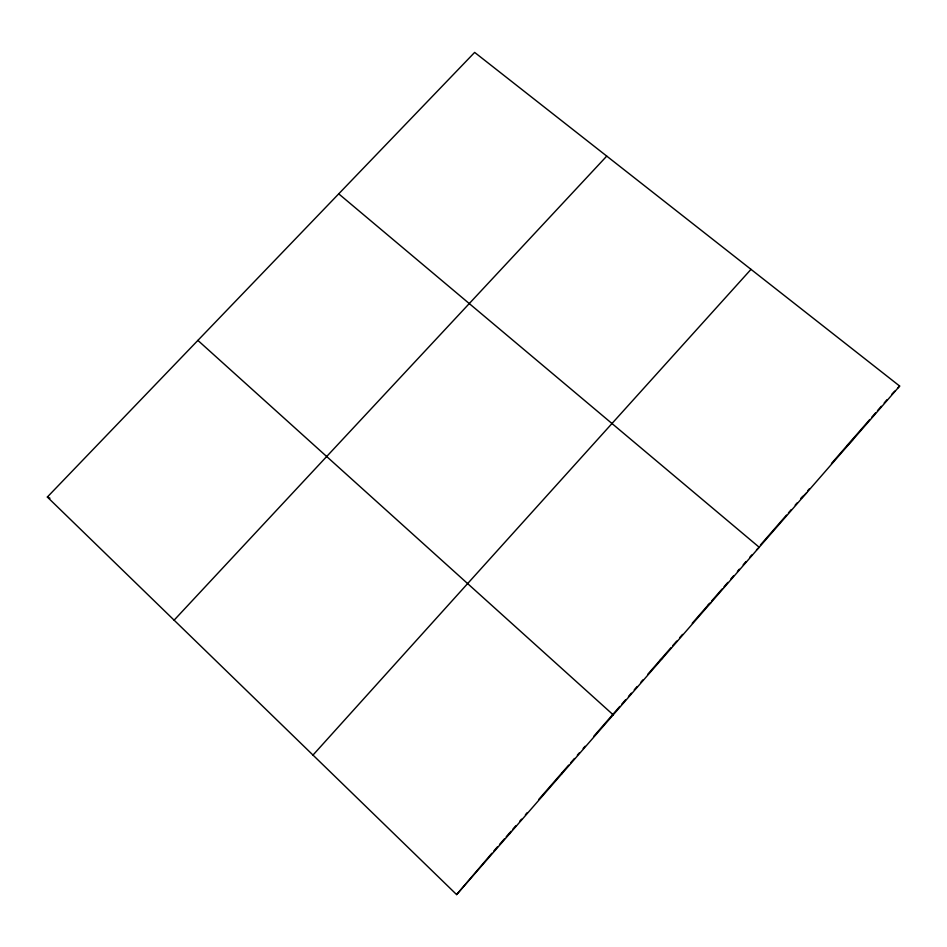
<?xml version="1.0" encoding="UTF-8"?>
<svg xmlns="http://www.w3.org/2000/svg" width="947" height="947" viewBox="0 0 947 947"><rect width="100%" height="100%" fill="white"/><g stroke="black" fill="none" stroke-linecap="round" stroke-linejoin="round"><path stroke-width="1.42" d="M561.725 773.948L561.891 772.882M509.533 833.857L510.989 831.312M456.62 894.595L899.65 386.056L474.648 52.405L47.35 497.033L456.62 894.595L491.884 853.247M493.789 851.045L497.613 846.665M499.519 844.475L504.301 838.983M506.207 836.793L510.031 832.401M512.907 829.11L515.784 825.796M519.631 821.392L521.548 819.179M525.396 814.775L527.313 812.573M538.843 799.339L568.65 765.129M570.591 762.903L574.45 758.476M577.35 755.15L579.28 752.924M583.139 748.497L585.08 746.272M593.769 736.293L619.823 706.403M621.741 704.189L625.6 699.774M628.477 696.459L631.365 693.145M634.253 689.83L637.142 686.516M640.989 682.1L642.918 679.887M647.724 674.371L670.902 647.76M672.844 645.534L676.726 641.083M679.626 637.745L682.538 634.407M692.233 623.28L709.658 603.286M711.576 601.085L722.111 588.998M724.017 586.797L727.852 582.405M730.717 579.114L733.594 575.812M737.417 571.42L739.335 569.218M743.17 564.826L746.035 561.535M749.87 557.132L751.776 554.942M760.441 544.999L786.495 515.097M788.425 512.883L791.325 509.557M795.184 505.13L797.114 502.916M802.878 496.299L800.973 498.477L806.631 492.842M807.637 490.83L809.543 488.64M831.466 463.485L869.772 419.509M871.702 417.307L875.549 412.892M877.467 410.69L881.314 406.275M884.19 402.96L887.079 399.658M312.983 755.079L750.995 269.362M174.106 620.167L606.743 156.113M891.885 394.141L894.797 391.111M897.709 388.081L899.65 386.056M846.713 445.99L853.436 439.112M756.475 549.887L759.21 547.259L338.718 193.839M707.752 605.476L711.185 602.399M660.237 660L662.521 658.248M612.117 715.234L613.218 714.843L197.887 340.399M47.35 497.033L49.978 498.217"/></g></svg>
